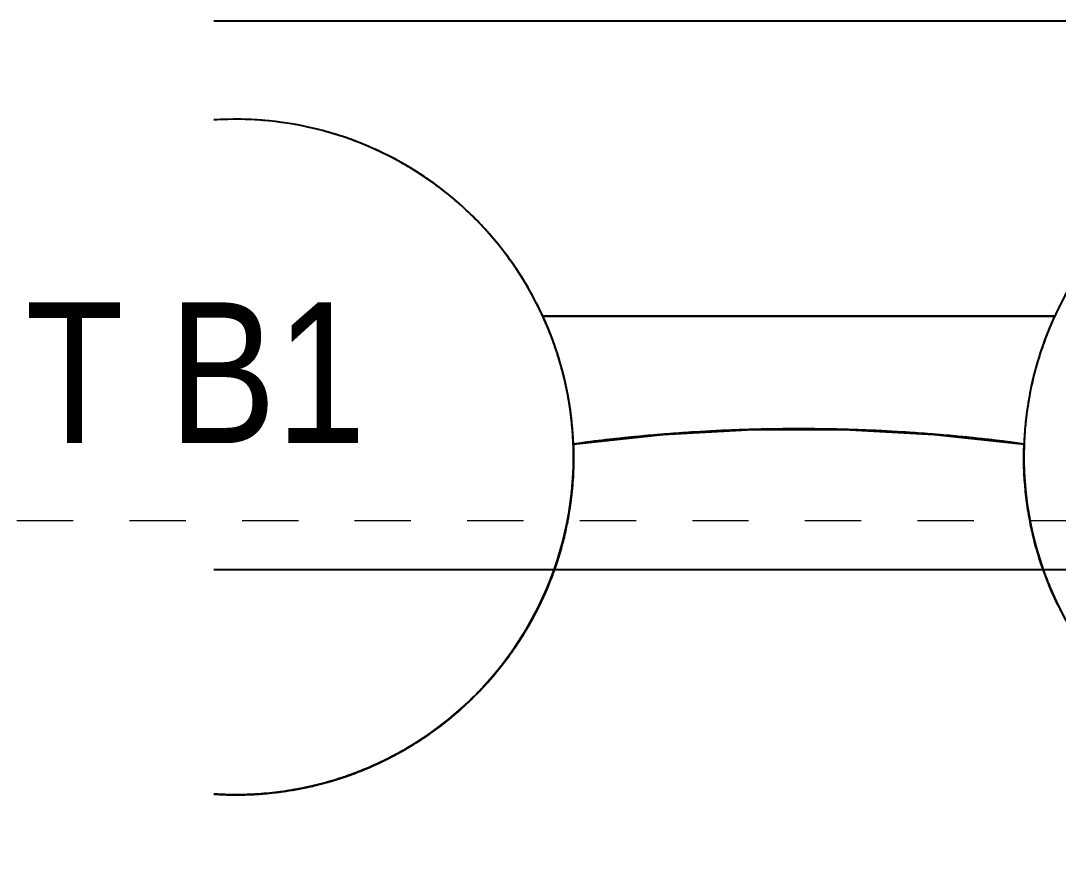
# Model space of a CAD drawing. Header units: metres. Extents: x -1161 to -1080, y 3 to 563.
# Drawn here: x -1151.125 to -1149.282, y 544.52 to 546.029 of the extents above; entities that cross this region are included whole.
import ezdxf

# ---------------------------------------------------------------- set-up
doc = ezdxf.new("R2010")
doc.units = ezdxf.units.M
doc.linetypes.add('JacobsGridLine', pattern=[0.0145, 0.01, -0.001, 0.0025, -0.001])
for name, color, linetype, lineweight in [('A-ANNO-NOTE', 7, 'Continuous', 9), ('A-GENM', 7, 'Continuous', 35), ('S-GRID', 7, 'Continuous', 9)]:
    doc.layers.add(name, color=color, linetype=linetype, lineweight=lineweight)
doc.styles.add('Arial Narrow_2', font='ARIALN.TTF', dxfattribs={"height": 0.25})

# ---------------------------------------------------------------- blocks, each defined once
blk = doc.blocks.new('Foundations-Piles - Px-1200-66435272-DRG-2873171 - BARRIER LAYOUT')
at = {"layer": 'A-GENM', "color": 9, "lineweight": 25, "true_color": 0xbebebe}
for start, end in [(0, 18.6391), (16.3636, 18.6391), (8.1818, 16.3636), (0, 8.1818), (304.9663, 0), (351.8182, 0), (343.6364, 351.8182), (191.1301, 193.2894), (191.1301, 196.3636), (193.2894, 196.2576), (196.3636, 204.5455), (196.4014, 197.2475), (197.2475, 201.4296), (335.4545, 343.6364), (201.4296, 204.3933), (204.5455, 212.7273), (204.6015, 205.3821), (205.3821, 209.5704), (327.2727, 335.4545), (209.5704, 212.5331), (212.7273, 220.9091), (212.8013, 213.5168), (213.5168, 217.7121), (319.0909, 327.2727), (217.7121, 220.6767), (220.9091, 229.0909), (221.0007, 221.6514), (221.6514, 225.8547), (310.9091, 319.0909), (225.8547, 228.8237), (229.0909, 237.2727), (229.1998, 229.786), (229.786, 233.9985), (302.7273, 310.9091), (233.9985, 236.9738), (302.7273, 304.9663), (237.2727, 240.9908), (237.3984, 237.9206), (237.9206, 240.9908), (294.5455, 302.7273), (294.5659, 302.3981), (302.3981, 302.7273), (240.9978, 242.1437), (240.9978, 245.4545), (242.1437, 245.1266), (245.4545, 253.6364), (245.5968, 246.0552), (246.0552, 250.2907), (286.3636, 294.5455), (286.7279, 294.5455), (250.2907, 253.282), (253.6364, 261.8182), (253.7948, 254.1898), (254.1898, 258.44), (258.44, 261.4395), (278.1818, 286.3636), (278.5934, 282.9097), (282.9097, 285.9238), (286.585, 286.7279), (261.8182, 265.3619), (261.9927, 262.3243), (262.3243, 265.3619), (265.3619, 266.5922), (265.3619, 270), (266.5922, 269.5991), (270, 278.1818), (270.1903, 270.4588), (270.4588, 274.7483), (274.7483, 277.7604), (278.3878, 278.5934)]:
    blk.add_arc((0, 0), 0.6, start, end, dxfattribs=at)
at = {"layer": 'A-GENM', "color": 254, "lineweight": 25, "true_color": 0xd1d1d1}
for start, end in [(204.3933, 204.5455), (212.5331, 212.7273), (220.6767, 220.9091), (228.8237, 229.0909), (236.9738, 237.2727), (245.1266, 245.5968), (253.282, 253.7948), (285.9238, 286.3636), (286.3636, 286.585), (261.4395, 261.9927), (269.5991, 270), (270, 270.1903), (277.7604, 278.1818), (278.1818, 278.3759)]:
    blk.add_arc((0, 0), 0.6, start, end, dxfattribs=at)
blk = doc.blocks.new('Foundations-Piles - Px-1200-66435273-DRG-2873171 - BARRIER LAYOUT')
at = {"layer": 'A-GENM', "color": 9, "lineweight": 25, "true_color": 0xbebebe}
for start, end in [(98.1818, 106.3636), (100.1896, 104.6123), (98.1818, 100.1896), (90, 98.1818), (96.7983, 98.1818), (92.2501, 96.7983), (90, 92.2501), (88.9353, 90), (81.8182, 90), (84.2266, 88.9353), (81.8182, 84.2266), (81.081, 81.8182), (73.6364, 81.8182), (0, 81.081), (106.3636, 114.5455), (106.4925, 108.2706), (104.6123, 106.0641), (65.4545, 73.6364), (112.5944, 114.272), (108.2706, 112.5944), (114.5455, 122.7273), (116.2514, 120.583), (114.6599, 116.2514), (57.2727, 65.4545), (120.583, 122.4816), (122.7273, 124.3905), (122.8273, 124.2279), (49.0909, 57.2727), (124.3905, 130.9091), (124.3905, 128.5814), (124.2279, 124.3905), (128.6625, 130.6928), (130.9091, 139.0909), (132.2009, 136.5946), (130.9948, 132.2009), (40.9091, 49.0909), (136.5946, 138.9057), (139.0909, 147.2727), (139.1624, 140.1715), (32.7273, 40.9091), (140.1715, 144.6326), (144.6326, 147.1204), (147.2727, 155.3353), (148.1399, 152.7165), (147.3299, 148.1399), (24.5455, 32.7273), (152.7165, 155.3353), (155.4545, 163.6364), (156.1068, 160.9016), (155.4975, 156.1068), (16.3636, 24.5455), (160.9016, 163.5554), (163.6364, 171.8182), (163.6651, 164.0723), (8.1818, 16.3636), (164.0723, 169.3897), (169.3897, 171.8182), (171.8182, 180), (172.0366, 180), (171.8608, 172.0366), (0, 8.1818), (180, 188.1818), (180, 188.1818), (304.9663, 0), (351.8182, 0), (188.1818, 196.3636), (188.2384, 196.2576), (343.6364, 351.8182), (196.3636, 204.5455), (196.4203, 199.7037), (335.4545, 343.6364), (199.7037, 204.3932), (204.5455, 212.7273), (204.6304, 208.1482), (327.2727, 335.4545), (208.1482, 212.533), (212.7273, 220.9091), (212.8405, 216.4884), (319.0909, 327.2727), (216.4884, 220.6765), (220.9091, 229.0909), (221.0506, 224.7812), (310.9091, 319.0909), (224.7812, 228.8235), (229.0909, 237.2727), (229.2607, 233.0485), (302.7273, 310.9091), (233.0485, 236.9735), (302.7273, 304.9663), (237.2727, 245.4545), (237.4709, 241.3005), (294.5455, 302.7273), (294.5659, 302.3981), (302.3981, 302.7273), (241.3005, 245.1264), (245.4545, 253.6364), (245.681, 249.5426), (286.3636, 294.5455), (286.7316, 294.5455), (249.5426, 253.2818), (253.6364, 261.8182), (253.8911, 257.7779), (257.7779, 261.4394), (278.4725, 286.3636), (278.5215, 282.4594), (282.4594, 285.9238), (286.585, 286.7316), (261.8182, 265.362), (262.1012, 265.362), (265.362, 266.0083), (265.362, 270), (266.0083, 269.599), (270, 278.1818), (270.1904, 270.3114), (270.3114, 274.2352), (274.2352, 277.7604), (278.1818, 278.3758)]:
    blk.add_arc((0, 0), 0.6, start, end, dxfattribs=at)
at = {"layer": 'A-GENM', "color": 254, "lineweight": 25, "true_color": 0xd1d1d1}
for start, end in [(106.3636, 106.4925), (106.0641, 106.3636), (114.272, 114.5455), (122.4816, 122.7273), (130.6928, 130.9091), (138.9057, 139.0909), (147.1204, 147.2727), (204.3932, 204.5455), (212.533, 212.7273), (220.6765, 220.9091), (228.8235, 229.0909), (236.9735, 237.2727), (245.1264, 245.5969), (253.2818, 253.795), (285.9238, 286.3636), (286.3636, 286.585), (261.4394, 261.9928), (269.6447, 270), (270, 270.1904), (277.7604, 278.1818), (278.1818, 278.3758)]:
    blk.add_arc((0, 0), 0.6, start, end, dxfattribs=at)
blk = doc.blocks.new('Shotcrete Adaptive v1 - 1200 Dia Pile _ 2_000 Spacing-61394364-DRG-2873171 - BARRIER LAYOUT')
at = {"layer": 'A-GENM', "color": 9, "lineweight": 25, "true_color": 0xbebebe}
for p, q in [((-0.4546, 0.25), (0.4546, 0.25)), ((0.4546, 0.25), (-0.4546, 0.25))]:
    blk.add_line(p, q, dxfattribs=at)
for centre, radius, start, end in [((-1, 0), 0.6, 20.0818, 24.6243), ((-1, 0), 0.6, 20.0818, 24.6243), ((1, 0), 0.6, 156.2014, 159.3408), ((1, 0), 0.6, 156.2014, 159.3408), ((1, 0), 0.6, 155.3757, 156.2014), ((1, 0), 0.6, 155.3757, 156.2014), ((-1, 0), 0.6, 17.5169, 20.0818), ((-1, 0), 0.6, 17.5169, 20.0818), ((1, 0), 0.6, 159.3408, 164.0565), ((1, 0), 0.6, 159.3408, 164.0565), ((-1, 0), 0.6, 17.1534, 17.5169), ((-1, 0), 0.6, 2.2116, 17.5169), ((-1, 0), 0.6, 2.2116, 17.1534), ((1, 0), 0.6, 165.1113, 167.3634), ((1, 0), 0.6, 165.1113, 167.3634), ((1, 0), 0.6, 164.7956, 164.9854), ((1, 0), 0.6, 164.7956, 164.9854), ((1, 0), 0.6, 164.0565, 164.6944), ((1, 0), 0.6, 164.0565, 164.6944), ((1, 0), 0.6, 167.3634, 171.9198), ((1, 0), 0.6, 167.3634, 171.9198), ((1, 0), 0.6, 171.9198, 175.3023), ((1, 0), 0.6, 171.9198, 175.3023), ((0, -2.95), 3, 82.3291, 97.6709), ((0, -2.95), 3, 94.3743, 94.7409), ((0, -2.95), 3, 91.3583, 91.6835), ((0, -2.95), 3, 88.3166, 88.6417), ((0, -2.95), 3, 85.2591, 85.6256), ((1, 0), 0.6, 175.3023, 177.7884), ((1, 0), 0.6, 175.3023, 177.7884), ((0, -2.95), 3, 97.3435, 97.6709), ((0, -2.95), 3, 82.3291, 82.6565)]:
    blk.add_arc(centre, radius, start, end, dxfattribs=at)
at = {"layer": 'A-GENM', "color": 254, "lineweight": 25, "true_color": 0xd1d1d1}
for start, end in [(94.7409, 96.2932), (93.5296, 94.3743), (92.1187, 93.5176), (91.6835, 92.1133), (90.729, 91.3583), (89.2757, 90.7244), (88.6417, 89.2711), (87.8868, 88.3166), (86.4824, 87.8814), (85.6256, 86.4703), (83.7067, 85.2591), (96.3064, 97.3435), (82.6565, 83.6934)]:
    blk.add_arc((0, -2.95), 3, start, end, dxfattribs=at)
blk = doc.blocks.new('StitchPour_RS36A_04 - StitchPour_RS36A_04-60468323-DRG-2873171 - BARRIER LAYOUT')
at = {"layer": 'A-GENM', "color": 9, "lineweight": 25, "true_color": 0xbebebe}
for points in [[(131.1932, 52.1713), (131.23, 52.0329), (131.2668, 51.8945), (131.3036, 51.7561)], [(131.3036, 51.7561), (131.3112, 51.7273), (131.3189, 51.6985), (131.3265, 51.6698)], [(131.4432, 51.2306), (131.5897, 50.6794), (131.7362, 50.1282), (131.8827, 49.5769)]]:
    blk.add_open_spline(points, degree=3, dxfattribs=at)
at = {"layer": 'A-GENM', "color": 253, "lineweight": 25, "true_color": 0xa3a3a3}
blk.add_open_spline([(131.1932, 52.1713), (131.23, 52.0329), (131.4598, 51.1681), (131.8827, 49.577), (132.2688, 48.1242), (132.4618, 47.3978)], degree=3, knots=[0.8539642, 0.8539642, 0.8539642, 0.8539642, 0.8666667, 0.9333333, 1, 1, 1, 1], dxfattribs=at)
blk.add_open_spline([(131.3265, 51.6698), (131.3654, 51.5234), (131.4043, 51.377), (131.4432, 51.2306)], degree=3, dxfattribs=at)
blk = doc.blocks.new('T2DPAA-T2D-C3S-RS-M3D-100334_rvt-1-DRG-2873171 - BARRIER LAYOUT')
at = {"layer": 'A-GENM', "color": 9, "lineweight": 25, "true_color": 0xbebebe}
for p, q in [((-1150.1434, 545.2729), (-1150.1435, 545.2767)), ((-1149.3426, 545.2767), (-1149.3431, 545.2563)), ((-1150.1433, 545.2715), (-1150.1434, 545.2729)), ((-1150.1434, 545.2328), (-1150.1433, 545.2704)), ((-1149.3431, 545.2563), (-1149.3429, 545.2379)), ((-1149.3429, 545.2378), (-1149.342, 545.2181)), ((-1150.1462, 545.1922), (-1150.1434, 545.2328)), ((-1149.342, 545.2181), (-1149.3403, 545.1959)), ((-1150.1524, 545.148), (-1150.1472, 545.1835)), ((-1150.1469, 545.1856), (-1150.1467, 545.1879)), ((-1150.1467, 545.1879), (-1150.1462, 545.1922)), ((-1149.3403, 545.1959), (-1149.3376, 545.1731)), ((-1149.3376, 545.1731), (-1149.3313, 545.1354)), ((-1150.1608, 545.1088), (-1150.1524, 545.148)), ((-1149.3313, 545.1354), (-1149.3271, 545.116)), ((-1150.162, 545.1041), (-1150.1608, 545.1088)), ((-1149.3271, 545.116), (-1149.3207, 545.0912)), ((-1150.1734, 545.0653), (-1150.1633, 545.0993)), ((-1150.1632, 545.0994), (-1150.162, 545.1041)), ((-1149.3207, 545.0912), (-1149.3092, 545.0549)), ((-1150.1775, 545.0532), (-1150.1734, 545.0653)), ((-1149.3092, 545.0549), (-1149.3087, 545.0533)), ((-1149.3087, 545.0533), (-1149.3033, 545.0387)), ((-1149.3032, 545.0384), (-1149.2925, 545.0124)), ((-1150.2058, 544.9864), (-1150.189, 545.0234)), ((-1149.2921, 545.0116), (-1149.282, 544.9899)), ((-1150.2491, 544.913), (-1150.2271, 544.9473)), ((-1150.3024, 544.8464), (-1150.2757, 544.8774)), ((-1150.3105, 544.8378), (-1150.3024, 544.8464)), ((-1150.3645, 544.7881), (-1150.3336, 544.815)), ((-1150.4343, 544.7392), (-1150.3998, 544.7615)), ((-1150.5103, 544.7006), (-1150.4729, 544.7179)), ((-1150.5909, 544.6732), (-1150.5514, 544.685)), ((-1150.7822, 544.6549), (-1150.7596, 544.6538)), ((-1150.7596, 544.6538), (-1150.7183, 544.6541)), ((-1150.6747, 544.6575), (-1150.6338, 544.6636))]:
    blk.add_line(p, q, dxfattribs=at)
at = {"layer": 'A-GENM', "color": 9, "lineweight": 25, "true_color": 0xbebebe, "flags": 128}
for points in [[(-1150.1435, 545.2767), (-1149.9838, 545.2939), (-1149.8234, 545.3025), (-1149.6628, 545.3025), (-1149.5023, 545.2939), (-1149.3426, 545.2767)], [(-1150.189, 545.0234), (-1150.187, 545.0284), (-1150.1775, 545.0532)], [(-1150.2271, 544.9473), (-1150.2242, 544.9524), (-1150.2058, 544.9864)], [(-1150.2757, 544.8774), (-1150.2717, 544.8824), (-1150.2491, 544.913)], [(-1150.3336, 544.815), (-1150.3286, 544.8198), (-1150.3105, 544.8378)], [(-1150.3998, 544.7615), (-1150.3938, 544.7658), (-1150.3645, 544.7881)], [(-1150.4729, 544.7179), (-1150.4659, 544.7215), (-1150.4343, 544.7392)], [(-1150.5514, 544.685), (-1150.5435, 544.6878), (-1150.5103, 544.7006)], [(-1150.6338, 544.6636), (-1150.6251, 544.6653), (-1150.5909, 544.6732)], [(-1150.7183, 544.6541), (-1150.709, 544.6546), (-1150.6747, 544.6575)]]:
    blk.add_lwpolyline(points, dxfattribs=at)
at = {"layer": 'A-GENM', "color": 9, "lineweight": 25, "true_color": 0xbebebe}
for points in [[(-1150.7823, 546.0286), (-1150.6381, 546.0286), (-1150.4939, 546.0286), (-1150.3498, 546.0286)], [(-1150.3498, 546.0286), (-1149.5987, 546.0286), (-1148.8475, 546.0286), (-1148.0964, 546.0286)], [(-1149.9984, 545.2927), (-1150.0226, 545.2906), (-1150.0468, 545.2883), (-1150.071, 545.2856)], [(-1149.9984, 545.2926), (-1150.0226, 545.2905), (-1150.0468, 545.2881), (-1150.071, 545.2854)], [(-1149.9841, 545.2939), (-1149.9888, 545.2935), (-1149.9936, 545.2931), (-1149.9984, 545.2927)], [(-1149.9843, 545.2938), (-1149.989, 545.2934), (-1149.9937, 545.293), (-1149.9984, 545.2926)], [(-1149.9255, 545.298), (-1149.9451, 545.2968), (-1149.9646, 545.2954), (-1149.9841, 545.2938)], [(-1149.9255, 545.298), (-1149.945, 545.2969), (-1149.9645, 545.2955), (-1149.984, 545.2939)], [(-1149.8526, 545.3016), (-1149.8769, 545.3007), (-1149.9012, 545.2995), (-1149.9255, 545.298)], [(-1149.8526, 545.3016), (-1149.8769, 545.3007), (-1149.9012, 545.2995), (-1149.9255, 545.298)], [(-1149.8238, 545.3025), (-1149.8334, 545.3022), (-1149.843, 545.3019), (-1149.8526, 545.3016)], [(-1149.8238, 545.3025), (-1149.8334, 545.3023), (-1149.843, 545.3019), (-1149.8526, 545.3016)], [(-1149.7796, 545.3034), (-1149.7943, 545.3032), (-1149.809, 545.3029), (-1149.8237, 545.3025)], [(-1149.7796, 545.3034), (-1149.7943, 545.3032), (-1149.809, 545.3029), (-1149.8237, 545.3025)], [(-1149.7066, 545.3034), (-1149.7309, 545.3037), (-1149.7553, 545.3037), (-1149.7796, 545.3034)], [(-1149.7066, 545.3034), (-1149.7309, 545.3037), (-1149.7553, 545.3037), (-1149.7796, 545.3034)], [(-1149.6632, 545.3025), (-1149.6776, 545.3029), (-1149.6921, 545.3032), (-1149.7066, 545.3034)], [(-1149.6631, 545.3025), (-1149.6776, 545.3029), (-1149.6921, 545.3032), (-1149.7066, 545.3034)], [(-1149.6336, 545.3016), (-1149.6431, 545.3019), (-1149.6527, 545.3022), (-1149.6623, 545.3025)], [(-1149.6336, 545.3016), (-1149.6432, 545.3019), (-1149.6528, 545.3023), (-1149.6623, 545.3025)], [(-1149.5606, 545.298), (-1149.5849, 545.2995), (-1149.6092, 545.3007), (-1149.6336, 545.3016)], [(-1149.5606, 545.298), (-1149.5849, 545.2995), (-1149.6092, 545.3007), (-1149.6336, 545.3016)], [(-1149.5021, 545.2938), (-1149.5216, 545.2954), (-1149.5411, 545.2968), (-1149.5606, 545.298)], [(-1149.5022, 545.2939), (-1149.5217, 545.2955), (-1149.5411, 545.2969), (-1149.5606, 545.298)], [(-1149.4878, 545.2927), (-1149.4926, 545.2931), (-1149.4973, 545.2935), (-1149.5021, 545.2939)], [(-1149.4878, 545.2926), (-1149.4925, 545.293), (-1149.4972, 545.2934), (-1149.5019, 545.2938)], [(-1149.4151, 545.2856), (-1149.4393, 545.2883), (-1149.4635, 545.2906), (-1149.4878, 545.2927)], [(-1149.4151, 545.2854), (-1149.4393, 545.2881), (-1149.4635, 545.2905), (-1149.4878, 545.2926)], [(-1150.071, 545.2856), (-1150.0952, 545.283), (-1150.1194, 545.28), (-1150.1435, 545.2767)], [(-1150.071, 545.2854), (-1150.0952, 545.2827), (-1150.1194, 545.2798), (-1150.1435, 545.2765)], [(-1150.1435, 545.2767), (-1150.1435, 545.275), (-1150.1434, 545.2732), (-1150.1433, 545.2714)], [(-1150.1435, 545.2765), (-1150.1434, 545.2748), (-1150.1434, 545.2731), (-1150.1433, 545.2714)], [(-1149.3426, 545.2767), (-1149.3668, 545.28), (-1149.3909, 545.283), (-1149.4151, 545.2856)], [(-1149.3426, 545.2765), (-1149.3668, 545.2798), (-1149.3909, 545.2827), (-1149.4151, 545.2854)], [(-1149.3429, 545.2411), (-1149.3432, 545.253), (-1149.3431, 545.2649), (-1149.3426, 545.2767)], [(-1149.3429, 545.2412), (-1149.3432, 545.253), (-1149.3431, 545.2647), (-1149.3426, 545.2765)], [(-1150.1432, 545.2646), (-1150.143, 545.2545), (-1150.1431, 545.2445), (-1150.1434, 545.2344)], [(-1150.1432, 545.2645), (-1150.143, 545.2541), (-1150.1431, 545.2437), (-1150.1434, 545.2334)], [(-1150.1433, 545.2698), (-1150.1432, 545.268), (-1150.1432, 545.2663), (-1150.1432, 545.2645)], [(-1150.1433, 545.2698), (-1150.1432, 545.2681), (-1150.1432, 545.2663), (-1150.1432, 545.2646)], [(-1149.3429, 545.2381), (-1149.3429, 545.2391), (-1149.3429, 545.2402), (-1149.3429, 545.2412)], [(-1149.3429, 545.2392), (-1149.3429, 545.2398), (-1149.3429, 545.2405), (-1149.3429, 545.2411)], [(-1150.1434, 545.2344), (-1150.1438, 545.2203), (-1150.1448, 545.2062), (-1150.1462, 545.1922)], [(-1150.1434, 545.2334), (-1150.1439, 545.2202), (-1150.1447, 545.207), (-1150.1461, 545.1938)], [(-1149.3427, 545.2339), (-1149.3428, 545.2348), (-1149.3428, 545.2358), (-1149.3428, 545.2368)], [(-1149.3428, 545.2342), (-1149.3428, 545.235), (-1149.3428, 545.2359), (-1149.3428, 545.2368)], [(-1149.3406, 545.1993), (-1149.3417, 545.2109), (-1149.3424, 545.2225), (-1149.3428, 545.2342)], [(-1149.3406, 545.1995), (-1149.3417, 545.2109), (-1149.3424, 545.2224), (-1149.3427, 545.2339)], [(-1150.1472, 545.1836), (-1150.1474, 545.182), (-1150.1476, 545.1804), (-1150.1478, 545.1788)], [(-1150.1472, 545.1836), (-1150.1473, 545.1821), (-1150.1475, 545.1807), (-1150.1477, 545.1792)], [(-1150.1469, 545.1856), (-1150.147, 545.1851), (-1150.1471, 545.1846), (-1150.1471, 545.1841)], [(-1150.147, 545.1856), (-1150.147, 545.1851), (-1150.1471, 545.1847), (-1150.1471, 545.1842)], [(-1150.1462, 545.1922), (-1150.1464, 545.1902), (-1150.1467, 545.1882), (-1150.1469, 545.1862)], [(-1150.1464, 545.1904), (-1150.1466, 545.1888), (-1150.1468, 545.1873), (-1150.1469, 545.1857)], [(-1150.1463, 545.1916), (-1150.1463, 545.1912), (-1150.1464, 545.1908), (-1150.1464, 545.1904)], [(-1150.1461, 545.1938), (-1150.1461, 545.1931), (-1150.1462, 545.1923), (-1150.1463, 545.1916)], [(-1149.3401, 545.1944), (-1149.3403, 545.1961), (-1149.3405, 545.1978), (-1149.3406, 545.1995)], [(-1149.3401, 545.1945), (-1149.3403, 545.1961), (-1149.3405, 545.1977), (-1149.3406, 545.1993)], [(-1149.3398, 545.1914), (-1149.3399, 545.1921), (-1149.34, 545.1928), (-1149.34, 545.1935)], [(-1149.3399, 545.1916), (-1149.3399, 545.1923), (-1149.34, 545.1929), (-1149.34, 545.1935)], [(-1149.335, 545.1556), (-1149.337, 545.1675), (-1149.3386, 545.1796), (-1149.3399, 545.1916)], [(-1149.335, 545.1557), (-1149.337, 545.1676), (-1149.3386, 545.1795), (-1149.3398, 545.1914)], [(-1150.1478, 545.1788), (-1150.149, 545.1693), (-1150.1504, 545.1598), (-1150.152, 545.1504)], [(-1150.152, 545.1503), (-1150.1545, 545.1364), (-1150.1574, 545.1225), (-1150.1608, 545.1088)], [(-1150.1525, 545.1477), (-1150.1547, 545.1356), (-1150.1572, 545.1235), (-1150.1601, 545.1115)], [(-1149.3344, 545.1517), (-1149.3346, 545.153), (-1149.3348, 545.1544), (-1149.335, 545.1557)], [(-1149.3344, 545.1518), (-1149.3346, 545.153), (-1149.3348, 545.1543), (-1149.335, 545.1556)], [(-1149.334, 545.1495), (-1149.3341, 545.1502), (-1149.3342, 545.151), (-1149.3344, 545.1518)], [(-1149.3339, 545.1492), (-1149.3341, 545.1501), (-1149.3342, 545.1509), (-1149.3344, 545.1517)], [(-1149.3283, 545.1212), (-1149.3304, 545.1305), (-1149.3323, 545.1398), (-1149.3339, 545.1492)], [(-1150.1608, 545.1088), (-1150.1613, 545.1067), (-1150.1619, 545.1045), (-1150.1625, 545.1023)], [(-1150.1601, 545.1115), (-1150.1604, 545.1103), (-1150.1608, 545.109), (-1150.1611, 545.1078)], [(-1149.3264, 545.1133), (-1149.3271, 545.1159), (-1149.3277, 545.1186), (-1149.3283, 545.1212)], [(-1149.3265, 545.1134), (-1149.3271, 545.116), (-1149.3277, 545.1185), (-1149.3283, 545.1211)], [(-1149.3251, 545.1078), (-1149.3256, 545.1097), (-1149.326, 545.1115), (-1149.3265, 545.1134)], [(-1149.325, 545.1076), (-1149.3255, 545.1095), (-1149.326, 545.1114), (-1149.3264, 545.1133)], [(-1150.1643, 545.0954), (-1150.1672, 545.0849), (-1150.1703, 545.0745), (-1150.1738, 545.0642)], [(-1150.1645, 545.0946), (-1150.167, 545.0857), (-1150.1696, 545.0769), (-1150.1724, 545.0682)], [(-1150.1637, 545.0974), (-1150.164, 545.0965), (-1150.1643, 545.0956), (-1150.1645, 545.0946)], [(-1150.1636, 545.0979), (-1150.1638, 545.0971), (-1150.1641, 545.0963), (-1150.1643, 545.0954)], [(-1150.1625, 545.1023), (-1150.1627, 545.1013), (-1150.163, 545.1004), (-1150.1632, 545.0994)], [(-1150.1627, 545.1014), (-1150.1629, 545.1008), (-1150.163, 545.1001), (-1150.1632, 545.0995)], [(-1150.1616, 545.1056), (-1150.162, 545.1042), (-1150.1623, 545.1028), (-1150.1627, 545.1014)], [(-1150.1611, 545.1078), (-1150.1613, 545.107), (-1150.1614, 545.1063), (-1150.1616, 545.1056)], [(-1149.315, 545.0722), (-1149.3187, 545.0838), (-1149.322, 545.0956), (-1149.325, 545.1074)], [(-1149.3149, 545.0721), (-1149.3187, 545.0837), (-1149.322, 545.0955), (-1149.325, 545.1074)], [(-1149.3139, 545.0687), (-1149.3143, 545.0699), (-1149.3146, 545.071), (-1149.315, 545.0722)], [(-1149.3139, 545.0688), (-1149.3143, 545.0699), (-1149.3146, 545.071), (-1149.3149, 545.0721)], [(-1150.1774, 545.0535), (-1150.1804, 545.045), (-1150.1836, 545.0367), (-1150.1869, 545.0284)], [(-1150.1774, 545.0535), (-1150.18, 545.0462), (-1150.1827, 545.0389), (-1150.1856, 545.0317)], [(-1150.1724, 545.0682), (-1150.174, 545.0632), (-1150.1757, 545.0583), (-1150.1774, 545.0535)], [(-1150.1738, 545.0642), (-1150.1749, 545.0606), (-1150.1762, 545.057), (-1150.1774, 545.0535)], [(-1149.3132, 545.0667), (-1149.3134, 545.0674), (-1149.3137, 545.0681), (-1149.3139, 545.0687)], [(-1149.3133, 545.0669), (-1149.3135, 545.0675), (-1149.3137, 545.0682), (-1149.3139, 545.0688)], [(-1149.3087, 545.0535), (-1149.3103, 545.0579), (-1149.3118, 545.0624), (-1149.3133, 545.0669)], [(-1149.3087, 545.0535), (-1149.3103, 545.0579), (-1149.3118, 545.0623), (-1149.3132, 545.0667)], [(-1149.3054, 545.0443), (-1149.3065, 545.0473), (-1149.3076, 545.0504), (-1149.3087, 545.0535)], [(-1149.3054, 545.0443), (-1149.3065, 545.0473), (-1149.3076, 545.0504), (-1149.3087, 545.0535)], [(-1149.3018, 545.0351), (-1149.303, 545.0381), (-1149.3042, 545.0412), (-1149.3054, 545.0443)], [(-1149.3019, 545.0351), (-1149.3031, 545.0381), (-1149.3042, 545.0412), (-1149.3054, 545.0443)], [(-1149.2986, 545.0269), (-1149.2997, 545.0296), (-1149.3008, 545.0323), (-1149.3019, 545.0351)], [(-1149.2985, 545.0267), (-1149.2996, 545.0295), (-1149.3008, 545.0323), (-1149.3018, 545.0351)], [(-1150.1898, 545.0214), (-1150.1909, 545.0189), (-1150.192, 545.0163), (-1150.1931, 545.0137)], [(-1150.1903, 545.0202), (-1150.1911, 545.0184), (-1150.1918, 545.0167), (-1150.1926, 545.0149)], [(-1150.1888, 545.0238), (-1150.1893, 545.0226), (-1150.1898, 545.0214), (-1150.1903, 545.0202)], [(-1150.1869, 545.0284), (-1150.1879, 545.0261), (-1150.1888, 545.0238), (-1150.1898, 545.0214)], [(-1150.1876, 545.0269), (-1150.188, 545.0259), (-1150.1884, 545.0248), (-1150.1888, 545.0238)], [(-1150.1856, 545.0317), (-1150.1862, 545.0301), (-1150.1869, 545.0285), (-1150.1876, 545.0269)], [(-1149.2832, 544.9923), (-1149.2887, 545.0036), (-1149.2938, 545.0152), (-1149.2986, 545.0269)], [(-1149.2832, 544.9924), (-1149.2887, 545.0036), (-1149.2938, 545.0151), (-1149.2985, 545.0267)], [(-1150.1926, 545.0149), (-1150.197, 545.0047), (-1150.2018, 544.9946), (-1150.2068, 544.9846)], [(-1150.1931, 545.0137), (-1150.1966, 545.0057), (-1150.2003, 544.9977), (-1150.2042, 544.9897)], [(-1150.2042, 544.9897), (-1150.2104, 544.9771), (-1150.2171, 544.9646), (-1150.2241, 544.9524)], [(-1149.2824, 544.9908), (-1149.2827, 544.9913), (-1149.283, 544.9918), (-1149.2832, 544.9924)], [(-1149.2824, 544.9907), (-1149.2827, 544.9913), (-1149.2829, 544.9918), (-1149.2832, 544.9923)], [(-1150.2283, 544.9453), (-1150.2298, 544.9428), (-1150.2314, 544.9403), (-1150.2329, 544.9378)], [(-1150.2296, 544.9432), (-1150.2304, 544.9418), (-1150.2312, 544.9405), (-1150.232, 544.9392)], [(-1150.2274, 544.9468), (-1150.228, 544.9458), (-1150.2286, 544.9448), (-1150.2293, 544.9438)], [(-1150.2241, 544.9524), (-1150.2255, 544.95), (-1150.2269, 544.9476), (-1150.2283, 544.9453)], [(-1150.2252, 544.9506), (-1150.2259, 544.9493), (-1150.2267, 544.9481), (-1150.2274, 544.9468)], [(-1150.222, 544.9561), (-1150.2231, 544.9543), (-1150.2241, 544.9524), (-1150.2252, 544.9506)], [(-1150.232, 544.9392), (-1150.238, 544.9295), (-1150.2443, 544.9199), (-1150.2508, 544.9106)], [(-1150.2329, 544.9378), (-1150.2373, 544.9306), (-1150.2419, 544.9235), (-1150.2467, 544.9166)], [(-1150.2467, 544.9166), (-1150.2546, 544.9049), (-1150.2629, 544.8935), (-1150.2717, 544.8824)], [(-1150.2508, 544.9106), (-1150.2566, 544.9023), (-1150.2625, 544.8942), (-1150.2687, 544.8862)], [(-1150.2818, 544.8699), (-1150.2893, 544.8609), (-1150.297, 544.8521), (-1150.305, 544.8436)], [(-1150.2773, 544.8754), (-1150.2792, 544.873), (-1150.2812, 544.8707), (-1150.2831, 544.8683)], [(-1150.2792, 544.873), (-1150.2801, 544.872), (-1150.2809, 544.8709), (-1150.2818, 544.8699)], [(-1150.2767, 544.8761), (-1150.2774, 544.8753), (-1150.278, 544.8745), (-1150.2787, 544.8737)], [(-1150.2717, 544.8824), (-1150.2735, 544.88), (-1150.2754, 544.8777), (-1150.2773, 544.8754)], [(-1150.2733, 544.8804), (-1150.2744, 544.879), (-1150.2756, 544.8775), (-1150.2767, 544.8761)], [(-1150.2687, 544.8862), (-1150.2702, 544.8843), (-1150.2717, 544.8823), (-1150.2733, 544.8804)], [(-1150.299, 544.8501), (-1150.3026, 544.8462), (-1150.3062, 544.8423), (-1150.3099, 544.8384)], [(-1150.2831, 544.8683), (-1150.2883, 544.8621), (-1150.2936, 544.8561), (-1150.299, 544.8501)], [(-1150.3101, 544.8382), (-1150.3161, 544.8319), (-1150.3223, 544.8258), (-1150.3286, 544.8198)], [(-1150.31, 544.8383), (-1150.3149, 544.8333), (-1150.3198, 544.8283), (-1150.3248, 544.8234)], [(-1150.3054, 544.8432), (-1150.3069, 544.8416), (-1150.3084, 544.8401), (-1150.3098, 544.8385)], [(-1150.3356, 544.8132), (-1150.3363, 544.8126), (-1150.3369, 544.812), (-1150.3376, 544.8113)], [(-1150.3286, 544.8198), (-1150.3309, 544.8175), (-1150.3333, 544.8153), (-1150.3357, 544.8131)], [(-1150.3308, 544.8177), (-1150.3324, 544.8162), (-1150.334, 544.8147), (-1150.3356, 544.8132)], [(-1150.3248, 544.8234), (-1150.3268, 544.8215), (-1150.3288, 544.8196), (-1150.3308, 544.8177)], [(-1150.3409, 544.8084), (-1150.3498, 544.8003), (-1150.3589, 544.7926), (-1150.3683, 544.7851)], [(-1150.3427, 544.8067), (-1150.3484, 544.8016), (-1150.3543, 544.7966), (-1150.3602, 544.7916)], [(-1150.3357, 544.8131), (-1150.338, 544.8109), (-1150.3403, 544.8088), (-1150.3427, 544.8067)], [(-1150.3376, 544.8113), (-1150.3387, 544.8103), (-1150.3398, 544.8093), (-1150.3409, 544.8084)], [(-1150.3602, 544.7916), (-1150.3711, 544.7826), (-1150.3822, 544.774), (-1150.3937, 544.7658)], [(-1150.3683, 544.7851), (-1150.3751, 544.7796), (-1150.3821, 544.7742), (-1150.3892, 544.769)], [(-1150.4029, 544.7594), (-1150.4035, 544.7589), (-1150.4042, 544.7585), (-1150.4048, 544.758)], [(-1150.4024, 544.7597), (-1150.4029, 544.7594), (-1150.4034, 544.759), (-1150.4039, 544.7586)], [(-1150.3965, 544.7638), (-1150.3986, 544.7623), (-1150.4007, 544.7608), (-1150.4029, 544.7594)], [(-1150.3937, 544.7658), (-1150.3966, 544.7637), (-1150.3995, 544.7617), (-1150.4024, 544.7597)], [(-1150.3892, 544.769), (-1150.3917, 544.7673), (-1150.3941, 544.7655), (-1150.3965, 544.7638)], [(-1150.429, 544.7424), (-1150.441, 544.735), (-1150.4533, 544.728), (-1150.4658, 544.7215)], [(-1150.4081, 544.7558), (-1150.4183, 544.749), (-1150.4287, 544.7424), (-1150.4392, 544.7362)], [(-1150.4104, 544.7543), (-1150.4165, 544.7502), (-1150.4227, 544.7462), (-1150.429, 544.7424)], [(-1150.4071, 544.7565), (-1150.4082, 544.7557), (-1150.4093, 544.755), (-1150.4104, 544.7543)], [(-1150.4063, 544.757), (-1150.4069, 544.7566), (-1150.4075, 544.7562), (-1150.4081, 544.7558)], [(-1150.4658, 544.7215), (-1150.4692, 544.7198), (-1150.4725, 544.718), (-1150.4759, 544.7163)], [(-1150.4608, 544.7242), (-1150.4636, 544.7227), (-1150.4664, 544.7212), (-1150.4692, 544.7198)], [(-1150.4392, 544.7362), (-1150.4463, 544.7321), (-1150.4535, 544.728), (-1150.4608, 544.7242)], [(-1150.504, 544.7033), (-1150.517, 544.6977), (-1150.5301, 544.6925), (-1150.5434, 544.6878)], [(-1150.482, 544.7134), (-1150.4933, 544.7079), (-1150.5048, 544.7028), (-1150.5165, 544.698)], [(-1150.4848, 544.712), (-1150.4912, 544.709), (-1150.4976, 544.7061), (-1150.504, 544.7033)], [(-1150.4759, 544.7163), (-1150.4789, 544.7149), (-1150.4819, 544.7134), (-1150.4848, 544.712)], [(-1150.479, 544.7149), (-1150.48, 544.7144), (-1150.481, 544.7139), (-1150.482, 544.7134)], [(-1150.4772, 544.7157), (-1150.4778, 544.7154), (-1150.4784, 544.7152), (-1150.479, 544.7149)], [(-1150.4692, 544.7198), (-1150.4719, 544.7184), (-1150.4745, 544.7171), (-1150.4772, 544.7157)], [(-1150.5474, 544.6864), (-1150.5506, 544.6853), (-1150.5538, 544.6842), (-1150.557, 544.6832)], [(-1150.5435, 544.6878), (-1150.5473, 544.6864), (-1150.5511, 544.6851), (-1150.5549, 544.6839)], [(-1150.538, 544.6897), (-1150.5411, 544.6886), (-1150.5442, 544.6875), (-1150.5474, 544.6864)], [(-1150.5165, 544.698), (-1150.5236, 544.6951), (-1150.5307, 544.6924), (-1150.538, 544.6897)], [(-1150.6193, 544.6665), (-1150.6227, 544.6658), (-1150.6261, 544.6651), (-1150.6295, 544.6645)], [(-1150.5838, 544.6751), (-1150.5974, 544.6714), (-1150.6112, 544.6681), (-1150.625, 544.6653)], [(-1150.5984, 544.6713), (-1150.6053, 544.6696), (-1150.6123, 544.668), (-1150.6193, 544.6665)], [(-1150.5611, 544.6818), (-1150.5735, 544.6779), (-1150.5859, 544.6744), (-1150.5984, 544.6713)], [(-1150.5645, 544.6808), (-1150.5709, 544.6788), (-1150.5774, 544.6769), (-1150.5838, 544.6751)], [(-1150.5549, 544.6839), (-1150.5581, 544.6828), (-1150.5613, 544.6818), (-1150.5645, 544.6808)], [(-1150.5585, 544.6827), (-1150.5594, 544.6824), (-1150.5603, 544.6821), (-1150.5611, 544.6818)], [(-1150.557, 544.6832), (-1150.5575, 544.683), (-1150.558, 544.6829), (-1150.5585, 544.6827)], [(-1150.7695, 544.6542), (-1150.7738, 544.6544), (-1150.778, 544.6546), (-1150.7823, 544.6549)], [(-1150.7513, 544.6537), (-1150.7616, 544.6538), (-1150.772, 544.6542), (-1150.7823, 544.6549)], [(-1150.7264, 544.6538), (-1150.7408, 544.6534), (-1150.7551, 544.6535), (-1150.7695, 544.6542)], [(-1150.733, 544.6537), (-1150.7391, 544.6536), (-1150.7452, 544.6536), (-1150.7513, 544.6537)], [(-1150.7227, 544.654), (-1150.7262, 544.6538), (-1150.7296, 544.6537), (-1150.733, 544.6537)], [(-1150.7138, 544.6543), (-1150.718, 544.6541), (-1150.7222, 544.6539), (-1150.7264, 544.6538)], [(-1150.709, 544.6546), (-1150.7136, 544.6543), (-1150.7181, 544.6541), (-1150.7227, 544.654)], [(-1150.7031, 544.6549), (-1150.7067, 544.6547), (-1150.7102, 544.6545), (-1150.7138, 544.6543)], [(-1150.6668, 544.6585), (-1150.6808, 544.6567), (-1150.6949, 544.6554), (-1150.709, 544.6546)], [(-1150.6833, 544.6566), (-1150.6899, 544.6559), (-1150.6965, 544.6554), (-1150.7031, 544.6549)], [(-1150.6439, 544.6619), (-1150.657, 544.6597), (-1150.6702, 544.6579), (-1150.6833, 544.6566)], [(-1150.6478, 544.6612), (-1150.6541, 544.6602), (-1150.6605, 544.6593), (-1150.6668, 544.6585)], [(-1150.6441, 544.6618), (-1150.6453, 544.6616), (-1150.6466, 544.6614), (-1150.6478, 544.6612)], [(-1150.6427, 544.6621), (-1150.6431, 544.662), (-1150.6435, 544.6619), (-1150.6439, 544.6619)], [(-1150.6408, 544.6624), (-1150.6415, 544.6623), (-1150.6422, 544.6621), (-1150.6429, 544.662)], [(-1150.6406, 544.6624), (-1150.641, 544.6624), (-1150.6414, 544.6623), (-1150.6418, 544.6622)], [(-1150.6295, 544.6645), (-1150.6332, 544.6637), (-1150.6369, 544.6631), (-1150.6406, 544.6624)], [(-1150.6377, 544.6629), (-1150.6385, 544.6628), (-1150.6392, 544.6627), (-1150.64, 544.6625)], [(-1150.625, 544.6653), (-1150.6292, 544.6645), (-1150.6335, 544.6637), (-1150.6377, 544.6629)]]:
    blk.add_open_spline(points, degree=3, dxfattribs=at)
at = {"layer": 'A-GENM', "color": 253, "lineweight": 25, "true_color": 0xa3a3a3}
blk.add_open_spline([(-1150.7823, 546.0286), (-1150.6381, 546.0286), (-1149.7428, 546.0286), (-1148.0964, 546.0286), (-1146.5942, 546.0286), (-1145.8431, 546.0286)], degree=3, knots=[0.8538712, 0.8538712, 0.8538712, 0.8538712, 0.8666667, 0.9333333, 1, 1, 1, 1], dxfattribs=at)
at = {"layer": 'A-GENM', "color": 254, "lineweight": 25, "true_color": 0xd1d1d1}
for points in [[(-1150.071, 545.2854), (-1150.0468, 545.2881), (-1150.0226, 545.2905), (-1149.9984, 545.2926)], [(-1149.9984, 545.2926), (-1149.9937, 545.293), (-1149.989, 545.2934), (-1149.9843, 545.2938)], [(-1149.9841, 545.2938), (-1149.9646, 545.2954), (-1149.9451, 545.2968), (-1149.9255, 545.298)], [(-1149.9255, 545.298), (-1149.9012, 545.2995), (-1149.8769, 545.3007), (-1149.8526, 545.3016)], [(-1149.8526, 545.3016), (-1149.843, 545.3019), (-1149.8334, 545.3022), (-1149.8238, 545.3025)], [(-1149.8237, 545.3025), (-1149.809, 545.3029), (-1149.7943, 545.3032), (-1149.7796, 545.3034)], [(-1149.7796, 545.3034), (-1149.7553, 545.3037), (-1149.7309, 545.3037), (-1149.7066, 545.3034)], [(-1149.7066, 545.3034), (-1149.6921, 545.3032), (-1149.6776, 545.3029), (-1149.6632, 545.3025)], [(-1149.6623, 545.3025), (-1149.6527, 545.3022), (-1149.6431, 545.3019), (-1149.6336, 545.3016)], [(-1149.6336, 545.3016), (-1149.6092, 545.3007), (-1149.5849, 545.2995), (-1149.5606, 545.298)], [(-1149.5606, 545.298), (-1149.5411, 545.2968), (-1149.5216, 545.2954), (-1149.5021, 545.2938)], [(-1149.5019, 545.2938), (-1149.4972, 545.2934), (-1149.4925, 545.293), (-1149.4878, 545.2926)], [(-1149.4878, 545.2926), (-1149.4635, 545.2905), (-1149.4393, 545.2881), (-1149.4151, 545.2854)], [(-1150.1435, 545.2765), (-1150.1194, 545.2798), (-1150.0952, 545.2827), (-1150.071, 545.2854)], [(-1150.1433, 545.2714), (-1150.1434, 545.2731), (-1150.1434, 545.2748), (-1150.1435, 545.2765)], [(-1149.4151, 545.2854), (-1149.3909, 545.2827), (-1149.3668, 545.2798), (-1149.3426, 545.2765)], [(-1149.3426, 545.2765), (-1149.3431, 545.2647), (-1149.3432, 545.253), (-1149.3429, 545.2412)], [(-1150.1434, 545.2334), (-1150.1431, 545.2437), (-1150.143, 545.2541), (-1150.1432, 545.2645)], [(-1150.1432, 545.2645), (-1150.1432, 545.2663), (-1150.1432, 545.268), (-1150.1433, 545.2698)], [(-1149.3429, 545.2412), (-1149.3429, 545.2402), (-1149.3429, 545.2391), (-1149.3429, 545.2381)], [(-1150.1461, 545.1938), (-1150.1448, 545.207), (-1150.1439, 545.2202), (-1150.1434, 545.2334)], [(-1149.3428, 545.2368), (-1149.3428, 545.2358), (-1149.3428, 545.2348), (-1149.3427, 545.2339)], [(-1149.3427, 545.2339), (-1149.3424, 545.2224), (-1149.3417, 545.2109), (-1149.3406, 545.1995)], [(-1150.1477, 545.1792), (-1150.1475, 545.1807), (-1150.1474, 545.1821), (-1150.1472, 545.1836)], [(-1150.1471, 545.1841), (-1150.1471, 545.1846), (-1150.147, 545.1851), (-1150.147, 545.1856)], [(-1150.1469, 545.1857), (-1150.1468, 545.1873), (-1150.1466, 545.1888), (-1150.1464, 545.1904)], [(-1150.1464, 545.1904), (-1150.1464, 545.1908), (-1150.1463, 545.1912), (-1150.1463, 545.1916)], [(-1150.1463, 545.1916), (-1150.1462, 545.1923), (-1150.1461, 545.1931), (-1150.1461, 545.1938)], [(-1149.3406, 545.1995), (-1149.3405, 545.1978), (-1149.3403, 545.1961), (-1149.3401, 545.1944)], [(-1149.34, 545.1935), (-1149.34, 545.1928), (-1149.3399, 545.1921), (-1149.3398, 545.1914)], [(-1149.3398, 545.1914), (-1149.3386, 545.1795), (-1149.337, 545.1676), (-1149.335, 545.1557)], [(-1150.1525, 545.1477), (-1150.1506, 545.1582), (-1150.149, 545.1687), (-1150.1477, 545.1792)], [(-1150.1601, 545.1115), (-1150.1572, 545.1235), (-1150.1547, 545.1356), (-1150.1525, 545.1477)], [(-1149.335, 545.1557), (-1149.3348, 545.1544), (-1149.3346, 545.153), (-1149.3344, 545.1517)], [(-1149.3344, 545.1517), (-1149.3342, 545.1509), (-1149.3341, 545.1501), (-1149.3339, 545.1492)], [(-1150.1611, 545.1078), (-1150.1608, 545.109), (-1150.1604, 545.1103), (-1150.1601, 545.1115)], [(-1149.3283, 545.1212), (-1149.3277, 545.1186), (-1149.3271, 545.1159), (-1149.3264, 545.1133)], [(-1149.3264, 545.1133), (-1149.326, 545.1114), (-1149.3255, 545.1095), (-1149.325, 545.1076)], [(-1150.1738, 545.0642), (-1150.1703, 545.0745), (-1150.1672, 545.0849), (-1150.1643, 545.0954)], [(-1150.1643, 545.0954), (-1150.1641, 545.0963), (-1150.1638, 545.0971), (-1150.1636, 545.0979)], [(-1150.1632, 545.0995), (-1150.163, 545.1001), (-1150.1629, 545.1008), (-1150.1627, 545.1014)], [(-1150.1627, 545.1014), (-1150.1623, 545.1028), (-1150.162, 545.1042), (-1150.1616, 545.1056)], [(-1150.1616, 545.1056), (-1150.1614, 545.1063), (-1150.1613, 545.107), (-1150.1611, 545.1078)], [(-1149.325, 545.1074), (-1149.322, 545.0956), (-1149.3187, 545.0838), (-1149.315, 545.0722)], [(-1149.315, 545.0722), (-1149.3146, 545.071), (-1149.3143, 545.0699), (-1149.3139, 545.0687)], [(-1150.1856, 545.0317), (-1150.1827, 545.0389), (-1150.18, 545.0462), (-1150.1774, 545.0535)], [(-1150.1774, 545.0535), (-1150.1762, 545.057), (-1150.1749, 545.0606), (-1150.1738, 545.0642)], [(-1149.3139, 545.0687), (-1149.3137, 545.0681), (-1149.3134, 545.0674), (-1149.3132, 545.0667)], [(-1149.3132, 545.0667), (-1149.3118, 545.0623), (-1149.3103, 545.0579), (-1149.3087, 545.0535)], [(-1149.3087, 545.0535), (-1149.3076, 545.0504), (-1149.3065, 545.0473), (-1149.3054, 545.0443)], [(-1149.3054, 545.0443), (-1149.3042, 545.0412), (-1149.303, 545.0381), (-1149.3018, 545.0351)], [(-1149.3018, 545.0351), (-1149.3008, 545.0323), (-1149.2996, 545.0295), (-1149.2985, 545.0267)], [(-1150.1926, 545.0149), (-1150.1918, 545.0167), (-1150.1911, 545.0184), (-1150.1903, 545.0202)], [(-1150.1903, 545.0202), (-1150.1898, 545.0214), (-1150.1893, 545.0226), (-1150.1888, 545.0238)], [(-1150.1888, 545.0238), (-1150.1884, 545.0248), (-1150.188, 545.0259), (-1150.1876, 545.0269)], [(-1150.1876, 545.0269), (-1150.1869, 545.0285), (-1150.1862, 545.0301), (-1150.1856, 545.0317)], [(-1149.2985, 545.0267), (-1149.2938, 545.0151), (-1149.2887, 545.0036), (-1149.2832, 544.9924)], [(-1150.2067, 544.9846), (-1150.2018, 544.9946), (-1150.197, 545.0047), (-1150.1926, 545.0149)], [(-1150.222, 544.9561), (-1150.2167, 544.9655), (-1150.2116, 544.975), (-1150.2067, 544.9846)], [(-1149.2832, 544.9924), (-1149.283, 544.9918), (-1149.2827, 544.9913), (-1149.2824, 544.9908)], [(-1150.232, 544.9392), (-1150.2312, 544.9405), (-1150.2304, 544.9418), (-1150.2296, 544.9432)], [(-1150.2293, 544.9438), (-1150.2286, 544.9448), (-1150.228, 544.9458), (-1150.2274, 544.9468)], [(-1150.2274, 544.9468), (-1150.2267, 544.9481), (-1150.2259, 544.9493), (-1150.2252, 544.9506)], [(-1150.2252, 544.9506), (-1150.2241, 544.9524), (-1150.2231, 544.9543), (-1150.222, 544.9561)], [(-1150.2508, 544.9106), (-1150.2443, 544.9199), (-1150.238, 544.9295), (-1150.232, 544.9392)], [(-1150.2687, 544.8862), (-1150.2625, 544.8942), (-1150.2566, 544.9023), (-1150.2508, 544.9106)], [(-1150.305, 544.8436), (-1150.297, 544.8521), (-1150.2893, 544.8609), (-1150.2818, 544.8699)], [(-1150.2818, 544.8699), (-1150.2809, 544.8709), (-1150.2801, 544.872), (-1150.2792, 544.873)], [(-1150.2787, 544.8737), (-1150.278, 544.8745), (-1150.2774, 544.8753), (-1150.2767, 544.8761)], [(-1150.2767, 544.8761), (-1150.2756, 544.8775), (-1150.2744, 544.879), (-1150.2733, 544.8804)], [(-1150.2733, 544.8804), (-1150.2717, 544.8823), (-1150.2702, 544.8843), (-1150.2687, 544.8862)], [(-1150.3248, 544.8234), (-1150.3198, 544.8283), (-1150.3149, 544.8332), (-1150.31, 544.8383)], [(-1150.3098, 544.8385), (-1150.3083, 544.8401), (-1150.3069, 544.8416), (-1150.3054, 544.8432)], [(-1150.3376, 544.8113), (-1150.3369, 544.812), (-1150.3363, 544.8126), (-1150.3356, 544.8132)], [(-1150.3356, 544.8132), (-1150.334, 544.8147), (-1150.3324, 544.8162), (-1150.3307, 544.8177)], [(-1150.3307, 544.8177), (-1150.3288, 544.8196), (-1150.3268, 544.8215), (-1150.3248, 544.8234)], [(-1150.3683, 544.7851), (-1150.3589, 544.7926), (-1150.3498, 544.8003), (-1150.3409, 544.8083)], [(-1150.3409, 544.8083), (-1150.3398, 544.8093), (-1150.3387, 544.8103), (-1150.3376, 544.8113)], [(-1150.3892, 544.769), (-1150.3821, 544.7742), (-1150.3751, 544.7796), (-1150.3683, 544.7851)], [(-1150.4048, 544.758), (-1150.4042, 544.7585), (-1150.4035, 544.7589), (-1150.4029, 544.7594)], [(-1150.4029, 544.7594), (-1150.4007, 544.7608), (-1150.3986, 544.7623), (-1150.3965, 544.7638)], [(-1150.3965, 544.7638), (-1150.3941, 544.7655), (-1150.3917, 544.7673), (-1150.3892, 544.769)], [(-1150.4392, 544.7362), (-1150.4287, 544.7424), (-1150.4183, 544.749), (-1150.4081, 544.7558)], [(-1150.4081, 544.7558), (-1150.4075, 544.7562), (-1150.4069, 544.7566), (-1150.4063, 544.757)], [(-1150.4692, 544.7197), (-1150.4664, 544.7212), (-1150.4636, 544.7227), (-1150.4608, 544.7242)], [(-1150.4608, 544.7242), (-1150.4535, 544.728), (-1150.4463, 544.7321), (-1150.4392, 544.7362)], [(-1150.5165, 544.698), (-1150.5048, 544.7028), (-1150.4933, 544.7079), (-1150.482, 544.7134)], [(-1150.482, 544.7134), (-1150.481, 544.7139), (-1150.48, 544.7144), (-1150.4789, 544.7149)], [(-1150.4789, 544.7149), (-1150.4784, 544.7151), (-1150.4778, 544.7154), (-1150.4772, 544.7157)], [(-1150.4772, 544.7157), (-1150.4745, 544.717), (-1150.4719, 544.7184), (-1150.4692, 544.7197)], [(-1150.557, 544.6832), (-1150.5538, 544.6842), (-1150.5506, 544.6853), (-1150.5474, 544.6864)], [(-1150.5474, 544.6864), (-1150.5442, 544.6875), (-1150.5411, 544.6886), (-1150.5379, 544.6897)], [(-1150.5379, 544.6897), (-1150.5307, 544.6924), (-1150.5236, 544.6951), (-1150.5165, 544.698)], [(-1150.6295, 544.6645), (-1150.6261, 544.6651), (-1150.6227, 544.6658), (-1150.6193, 544.6665)], [(-1150.6193, 544.6665), (-1150.6123, 544.668), (-1150.6053, 544.6696), (-1150.5984, 544.6713)], [(-1150.5984, 544.6713), (-1150.5859, 544.6744), (-1150.5735, 544.6779), (-1150.5611, 544.6818)], [(-1150.5611, 544.6818), (-1150.5603, 544.6821), (-1150.5594, 544.6824), (-1150.5585, 544.6827)], [(-1150.5585, 544.6827), (-1150.558, 544.6829), (-1150.5575, 544.683), (-1150.557, 544.6832)], [(-1150.7823, 544.6549), (-1150.778, 544.6546), (-1150.7738, 544.6544), (-1150.7695, 544.6542)], [(-1150.7695, 544.6542), (-1150.7551, 544.6535), (-1150.7408, 544.6534), (-1150.7264, 544.6538)], [(-1150.7264, 544.6538), (-1150.7222, 544.6539), (-1150.718, 544.6541), (-1150.7138, 544.6543)], [(-1150.7138, 544.6543), (-1150.7102, 544.6545), (-1150.7067, 544.6547), (-1150.7031, 544.6549)], [(-1150.7031, 544.6549), (-1150.6965, 544.6554), (-1150.6899, 544.6559), (-1150.6833, 544.6566)], [(-1150.6833, 544.6566), (-1150.6702, 544.6579), (-1150.657, 544.6597), (-1150.6439, 544.6619)], [(-1150.6439, 544.6619), (-1150.6435, 544.6619), (-1150.6431, 544.662), (-1150.6427, 544.6621)], [(-1150.6418, 544.6622), (-1150.6414, 544.6623), (-1150.641, 544.6624), (-1150.6406, 544.6624)], [(-1150.6406, 544.6624), (-1150.6369, 544.6631), (-1150.6332, 544.6637), (-1150.6295, 544.6645)]]:
    blk.add_open_spline(points, degree=3, dxfattribs=at)
at = {"layer": 'A-GENM', "color": 9, "lineweight": 25, "true_color": 0xbebebe}
for points, knots in [([(-1150.1477, 545.1792), (-1150.1481, 545.1758), (-1150.1495, 545.1653), (-1150.1512, 545.1548), (-1150.1525, 545.1477)], [-0.91305785, -0.91305785, -0.91305785, -0.91305785, -0.90384615, -0.88461538, -0.88461538, -0.88461538, -0.88461538]), ([(-1149.3283, 545.1211), (-1149.3288, 545.1236), (-1149.3309, 545.133), (-1149.3327, 545.1425), (-1149.334, 545.1495)], [0.80641348, 0.80641348, 0.80641348, 0.80641348, 0.81578947, 0.84210526, 0.84210526, 0.84210526, 0.84210526]), ([(-1150.2068, 544.9846), (-1150.21, 544.9782), (-1150.215, 544.9686), (-1150.2202, 544.9592), (-1150.222, 544.9561)], [-0.73076923, -0.73076923, -0.73076923, -0.73076923, -0.71153846, -0.7019544, -0.7019544, -0.7019544, -0.7019544])]:
    blk.add_open_spline(points, degree=3, knots=knots, dxfattribs=at)
at = {"layer": 'A-GENM', "color": 254, "lineweight": 25, "true_color": 0xd1d1d1}
blk.add_open_spline([(-1149.3339, 545.1492), (-1149.3327, 545.1422), (-1149.3309, 545.1329), (-1149.3288, 545.1236), (-1149.3283, 545.1212)], degree=3, knots=[-0.84210526, -0.84210526, -0.84210526, -0.84210526, -0.81578947, -0.80675169, -0.80675169, -0.80675169, -0.80675169], dxfattribs=at)
at = {"layer": 'A-GENM', "color": 253, "lineweight": 25, "true_color": 0xa3a3a3}
for name, p, rotation in [('StitchPour_RS36A_04 - StitchPour_RS36A_04-60468323-DRG-2873171 - BARRIER LAYOUT', (-1134.0578, 404.8616), 75.11694444444437), ('Foundations-Piles - Px-1200-66435273-DRG-2873171 - BARRIER LAYOUT', (-1148.7431, 545.2536), 75.11694444444437), ('Foundations-Piles - Px-1200-66435272-DRG-2873171 - BARRIER LAYOUT', (-1150.7431, 545.2536), 75.11694444444437), ('Shotcrete Adaptive v1 - 1200 Dia Pile _ 2_000 Spacing-61394364-DRG-2873171 - BARRIER LAYOUT', (-1149.7431, 545.2536), 3.49943060736561e-05)]:
    blk.add_blockref(name, p, dxfattribs=dict(at, rotation=rotation))

msp = doc.modelspace()

# ---------------------------------------------------------------- linework, layer by layer
at = {"layer": 'S-GRID', "linetype": 'JacobsGridLine', "lineweight": 18}
msp.add_line((-1152.7321, 545.1411), (-1135.8415, 545.1411), dxfattribs=at)

# ---------------------------------------------------------------- block references
at = {"lineweight": 5}
msp.add_blockref('T2DPAA-T2D-C3S-RS-M3D-100334_rvt-1-DRG-2873171 - BARRIER LAYOUT', (0, 0), dxfattribs=at)

# ---------------------------------------------------------------- next in the draw order: texts
at = {"layer": 'A-ANNO-NOTE', "insert": (-1152.5169, 545.5283), "char_height": 0.25, "attachment_point": 1, "style": 'Arial Narrow_2', "bg_fill": 3, "box_fill_scale": 1, "bg_fill_color": 256, "bg_fill_true_color": 13158600, "bg_fill_transparency": 0}
msp.add_mtext('ABUTMENT B1', dxfattribs=at)

doc.saveas('drawing.dxf')
